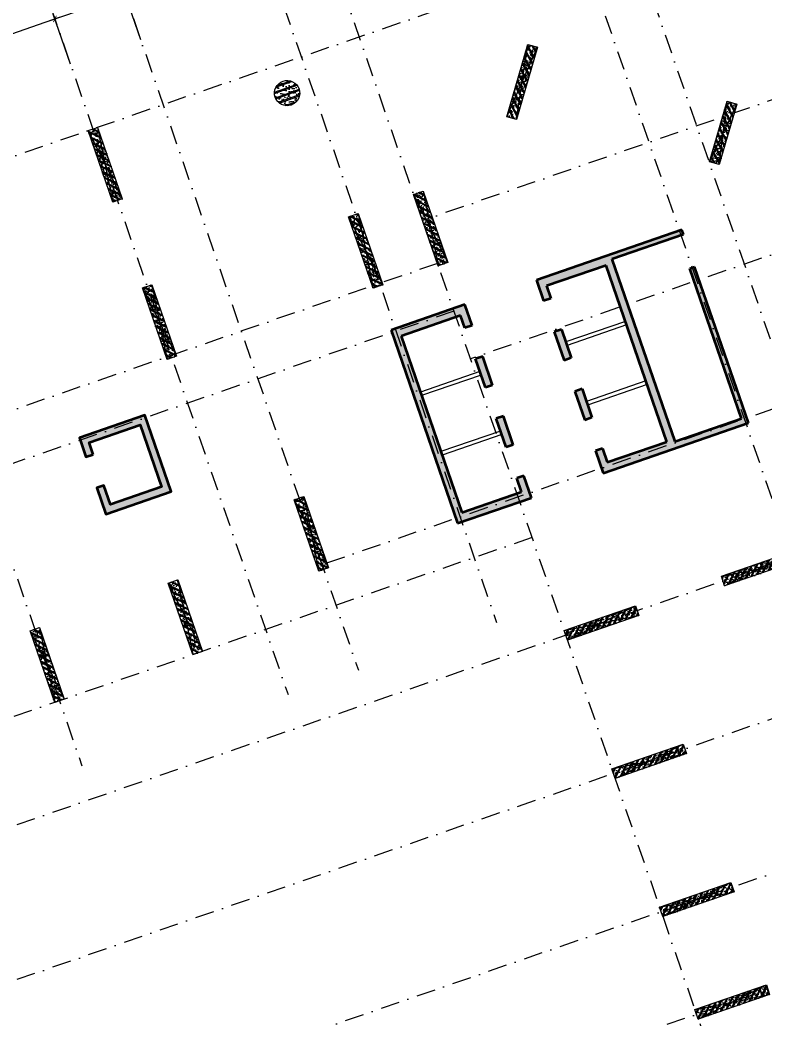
# Model space of a CAD drawing. Header units: millimetres. Extents: x -185400 to 12385, y -14070 to 168686.
# Drawn here: x -83691 to -54142, y 15707 to 55363 of the extents above; entities that cross this region are included whole.
import ezdxf

# ---------------------------------------------------------------- set-up
doc = ezdxf.new("R2010")
doc.units = ezdxf.units.MM
doc.header["$LTSCALE"] = 300
doc.header["$MEASUREMENT"] = 0
doc.linetypes.add('DASHDOT', pattern=[1, 0.5, -0.25, 0, -0.25])
doc.linetypes.add('HIDDEN', pattern=[0.375, 0.25, -0.125])
for name, color, linetype in [('$AUDIT-BAD-LAYER', 7, 'Continuous'), ('KT-Hatch', 251, 'Continuous'), ('KT-Kich thuoc', 9, 'Continuous'), ('KT-Luoi truc South Tower', 8, 'DASHDOT'), ('KT-Thay', 7, 'Continuous'), ('ST_MBDV Cot vach 220805$0$AUDIT_I_220805193045-5', 6, 'Continuous'), ('ST_MBDV Cot vach 220805$0$AUDIT_I_220805193045-6', 250, 'Continuous')]:
    doc.layers.add(name, color=color, linetype=linetype)
doc.layers.add('KT-Chi gioi XD', color=7, linetype='HIDDEN', true_color=0x0066cc)
doc.layers.add('ST_MBDV Cot vach 220805$0$KT-Net cot vach', color=6, linetype='Continuous', lineweight=50)
doc.styles.add('Arial Narrow', font='ARIALN.TTF')
doc.dimstyles.new('ccu12-200', dxfattribs={"dimscale": 200, "dimtxt": 2.5, "dimasz": 1, "dimexe": 1, "dimexo": 2, "dimgap": 1, "dimtad": 1, "dimdec": 0, "dimdsep": 46, "dimtxsty": 'Arial Narrow', "dimblk": 'ARCHTICK', "dimcen": -1, "dimdle": 1, "dimclrd": 256, "dimclre": 256, "dimclrt": 3, "dimadec": 0, "dimazin": 2, "dimtfac": 0.1, "dimtdec": 0, "dimtmove": 0, "dimatfit": 1, "dimldrblk": 'ARCHTICK', "dimfxl": 1, "dimtvp": 0.833333, "dimtolj": 1, "dimtzin": 12, "dimarcsym": 0})
pattern_1 = [(50, (-550, 3050), (286.904, -25.101), [30, -330]), (355, (-550, 3050), (-55.5, 300.877), [24, -264]), (100.451, (-526.1, 3047.9), (231.404, 275.776), [25.496, -280.457]), (46.184, (-550, 3130), (426.896, -66.208), [45, -495]), (96.636, (-514.43, 3124.5), (373.865, 389.647), [38.244, -420.685]), (351.184, (-550, 3130), (373.865, 389.65), [36, -396]), (21, (-510, 3110), (238.763, -161.048), [30, -330]), (326, (-510, 3110), (97.326, 290.06), [24, -264]), (71.451, (-490.1, 3096.58), (336.09, 129.012), [25.496, -280.457]), (37.5, (-550, 3050), (4.864, 133.1575), [0, -260.8, 0, -268, 0, -265]), (7.5, (-550, 3050), (105.228, 157.7647), [0, -152.8, 0, -254.8, 0, -101]), (327.5, (-639.2, 3050), (213.529, -9.022), [0, -100, 0, -312, 0, -414]), (317.5, (-679.2, 3050), (233.274, 40.042), [0, -130, 0, -207.2, 0, -294]), (45, (-550, 3050), (-120.208, 120.208), []), (45, (-550, 3099), (-120.208, 120.208), [])]

# ---------------------------------------------------------------- blocks, each defined once
blk = doc.blocks.new('_ARCHTICK')
at = {"color": 0, "linetype": 'ByBlock', "const_width": 0.15}
blk.add_lwpolyline([(-0.5, -0.5), (0.5, 0.5)], dxfattribs=at)
blk = doc.blocks.new('*D68')
at = {"layer": 'Defpoints', "color": 0, "transparency": 16777216}
for p in [(-82308, 55404), (-81561, 53238), (-89737, 50415)]:
    blk.add_point(p, dxfattribs=at)
at = {"layer": 'KT-Kich thuoc', "lineweight": -2, "transparency": 16777216}
for p, q in [((-81691, 53616), (-82374, 55593)), ((-90674, 52516), (-82119, 55469)), ((-89868, 50794), (-90550, 52770))]:
    blk.add_line(p, q, dxfattribs=at)
at = {"layer": 'KT-Kich thuoc', "lineweight": -2, "transparency": 16777216, "xscale": 200, "yscale": 200, "zscale": 200}
for p, rotation in [((-82308, 55404), 19.04713796496646), ((-90485, 52581), 199.0471379649665)]:
    blk.add_blockref('_ARCHTICK', p, dxfattribs=dict(at, rotation=rotation))
at = {"layer": 'KT-Kich thuoc', "color": 3, "transparency": 16777216, "insert": (-86545, 54423), "char_height": 500, "attachment_point": 5, "rotation": 19.0471, "style": 'Arial Narrow'}
blk.add_mtext('\\A1;8650', dxfattribs=at)
blk = doc.blocks.new('*D69')
at = {"layer": 'Defpoints', "color": 0, "transparency": 16777216}
for p in [(-79520, 56366), (-78772, 54201), (-81561, 53238)]:
    blk.add_point(p, dxfattribs=at)
at = {"layer": 'KT-Kich thuoc', "lineweight": -2, "transparency": 16777216}
for p, q in [((-82497, 55338), (-79331, 56432)), ((-78903, 54579), (-79585, 56556)), ((-81691, 53616), (-82374, 55593))]:
    blk.add_line(p, q, dxfattribs=at)
at = {"layer": 'KT-Kich thuoc', "lineweight": -2, "transparency": 16777216, "xscale": 200, "yscale": 200, "zscale": 200}
for p, rotation in [((-79520, 56366), 19.04713796496646), ((-82308, 55404), 199.0471379649665)]:
    blk.add_blockref('_ARCHTICK', p, dxfattribs=dict(at, rotation=rotation))
at = {"layer": 'KT-Kich thuoc', "color": 3, "transparency": 16777216, "insert": (-81063, 56315), "char_height": 500, "attachment_point": 5, "rotation": 19.0471, "style": 'Arial Narrow'}
blk.add_mtext('\\A1;2950', dxfattribs=at)
blk = doc.blocks.new('*D70')
at = {"layer": 'Defpoints', "color": 0, "transparency": 16777216}
for p in [(-74037, 58259), (-73290, 56094), (-78772, 54201)]:
    blk.add_point(p, dxfattribs=at)
at = {"layer": 'KT-Kich thuoc', "lineweight": -2, "transparency": 16777216}
for p, q in [((-79709, 56301), (-73848, 58325)), ((-73420, 56472), (-74103, 58448)), ((-78903, 54579), (-79585, 56556))]:
    blk.add_line(p, q, dxfattribs=at)
at = {"layer": 'KT-Kich thuoc', "lineweight": -2, "transparency": 16777216, "xscale": 200, "yscale": 200, "zscale": 200}
for p, rotation in [((-74037, 58259), 19.04713796496646), ((-79520, 56366), 199.0471379649665)]:
    blk.add_blockref('_ARCHTICK', p, dxfattribs=dict(at, rotation=rotation))
at = {"layer": 'KT-Kich thuoc', "color": 3, "transparency": 16777216, "insert": (-76927, 57743), "char_height": 500, "attachment_point": 5, "rotation": 19.0471, "style": 'Arial Narrow'}
blk.add_mtext('\\A1;5800', dxfattribs=at)
blk = doc.blocks.new('*U94')
h = blk.add_hatch()
h.set_pattern_fill('VATLIEU04', color=250, scale=40, style=0, pattern_type=2)
h.set_pattern_definition(pattern_1)
h.paths.add_polyline_path([(-475, -475), (-75, -475), (-75, 2525), (-475, 2525)])
at = {"color": 6, "ltscale": 0.25}
blk.add_lwpolyline([(-475, -475), (-75, -475), (-75, 2525), (-475, 2525)], close=True, dxfattribs=at)
at = {"layer": 'Defpoints', "linetype": 'ByBlock', "ltscale": 30}
for p, q in [((-75, -475), (-475, 2525)), ((-475, -475), (-75, 2525))]:
    blk.add_line(p, q, dxfattribs=at)
blk = doc.blocks.new('*U98')
h = blk.add_hatch()
h.set_pattern_fill('VATLIEU04', color=250, scale=40, style=0, pattern_type=2)
h.set_pattern_definition([(50, (-550, 2550), (286.904, -25.1), [30, -330]), (355, (-550, 2550), (-55.5, 300.877), [24, -264]), (100.451, (-526.1, 2547.9), (231.404, 275.776), [25.496, -280.457]), (46.184, (-550, 2630), (426.896, -66.208), [45, -495]), (96.636, (-514.43, 2624.5), (373.865, 389.647), [38.244, -420.685]), (351.184, (-550, 2630), (373.865, 389.65), [36, -396]), (21, (-510, 2610), (238.763, -161.048), [30, -330]), (326, (-510, 2610), (97.326, 290.06), [24, -264]), (71.451, (-490.1, 2596.58), (336.09, 129.012), [25.496, -280.457]), (37.5, (-550, 2550), (4.864, 133.1575), [0, -260.8, 0, -268, 0, -265]), (7.5, (-550, 2550), (105.228, 157.765), [0, -152.8, 0, -254.8, 0, -101]), (327.5, (-639.2, 2550), (213.529, -9.022), [0, -100, 0, -312, 0, -414]), (317.5, (-679.2, 2550), (233.274, 40.042), [0, -130, 0, -207.2, 0, -294]), (45, (-550, 2550), (-120.208, 120.208), []), (45, (-550, 2599), (-120.208, 120.208), [])])
h.paths.add_polyline_path([(-475, -475), (-75, -475), (-75, 2025), (-475, 2025)])
at = {"color": 6, "ltscale": 0.25}
blk.add_lwpolyline([(-475, -475), (-75, -475), (-75, 2025), (-475, 2025)], close=True, dxfattribs=at)
at = {"layer": 'Defpoints', "linetype": 'ByBlock', "ltscale": 30}
for p, q in [((-75, -475), (-475, 2025)), ((-475, -475), (-75, 2025))]:
    blk.add_line(p, q, dxfattribs=at)
blk = doc.blocks.new('*U90')
h = blk.add_hatch()
h.set_pattern_fill('VATLIEU04', color=250, scale=40, style=0, pattern_type=2)
h.set_pattern_definition(pattern_1)
h.paths.add_polyline_path([(-475, -475), (-75, -475), (-75, 2525), (-475, 2525)])
at = {"color": 6, "ltscale": 0.25}
blk.add_lwpolyline([(-475, -475), (-75, -475), (-75, 2525), (-475, 2525)], close=True, dxfattribs=at)
at = {"layer": 'Defpoints', "linetype": 'ByBlock', "ltscale": 30}
for p, q in [((-75, -475), (-475, 2525)), ((-475, -475), (-75, 2525))]:
    blk.add_line(p, q, dxfattribs=at)
blk = doc.blocks.new('*U96')
h = blk.add_hatch()
h.set_pattern_fill('VATLIEU04', color=250, scale=40, style=0, pattern_type=2)
h.set_pattern_definition([(50, (-550, 3038.88), (286.904, -25.101), [30, -330]), (355, (-550, 3038.88), (-55.5, 300.877), [24, -264]), (100.451, (-526.1, 3036.8), (231.404, 275.776), [25.496, -280.457]), (46.184, (-550, 3118.88), (426.896, -66.208), [45, -495]), (96.636, (-514.43, 3113.36), (373.865, 389.647), [38.244, -420.685]), (351.184, (-550, 3118.9), (373.865, 389.65), [36, -396]), (21, (-510, 3098.88), (238.763, -161.048), [30, -330]), (326, (-510, 3098.88), (97.326, 290.06), [24, -264]), (71.451, (-490.1, 3085.46), (336.09, 129.012), [25.496, -280.457]), (37.5, (-550, 3038.88), (4.864, 133.1575), [0, -260.8, 0, -268, 0, -265]), (7.5, (-550, 3038.88), (105.228, 157.7647), [0, -152.8, 0, -254.8, 0, -101]), (327.5, (-639.2, 3038.88), (213.529, -9.022), [0, -100, 0, -312, 0, -414]), (317.5, (-679.2, 3038.88), (233.274, 40.042), [0, -130, 0, -207.2, 0, -294]), (45, (-550, 3038.88), (-120.208, 120.208), []), (45, (-550, 3087.88), (-120.208, 120.208), [])])
h.paths.add_polyline_path([(-475, -475), (-75, -475), (-75, 2514), (-475, 2514)])
at = {"color": 6, "ltscale": 0.25}
blk.add_lwpolyline([(-475, -475), (-75, -475), (-75, 2514), (-475, 2514)], close=True, dxfattribs=at)
at = {"layer": 'Defpoints', "linetype": 'ByBlock', "ltscale": 30}
for p, q in [((-75, -475), (-475, 2514)), ((-475, -475), (-75, 2514))]:
    blk.add_line(p, q, dxfattribs=at)
blk = doc.blocks.new('Asix South Tower')
at = {"layer": 'KT-Luoi truc South Tower', "ltscale": 5}
for p, q in [((-61527.4, 64693.7), (-45306.5, 17710.6)), ((-63417.9, 64041.1), (-47197, 17057.9)), ((-45928.1, 63080), (-113358.3, 39799.9)), ((-72397.8, 60940.8), (-54303.1, 8530.3)), ((-74690, 60149.4), (-64788, 31468.5)), ((-80172.4, 58256.6), (-70270.4, 29575.7)), ((-82960.9, 57293.9), (-73058.9, 28613)), ((-43415.2, 55801.6), (-67725.7, 47408.4)), ((-91137.3, 54471), (-81235.3, 25790.1)), ((-41522.4, 50319.2), (-65827.2, 41928)), ((-67132.6, 45709), (-110541.5, 30722.1)), ((-39629.6, 44836.7), (-71714.8, 33759.3)), ((-66479.9, 43818.5), (-109888.9, 28831.6)), ((-37736.8, 39354.3), (-105450.5, 15976.2)), ((-63379.6, 34838.6), (-106788.6, 19851.7)), ((-37735.1, 33218.9), (-103274.2, 10591.7)), ((-47391.3, 23749.2), (-101381.4, 5109.2)), ((-45988, 19684.6), (-99978.1, 1044.6))]:
    blk.add_line(p, q, dxfattribs=at)
at = {"layer": 'KT-Kich thuoc'}
for base, p1, p2, picture, middle in [((-74037.4, 58259.3), (-78772.3, 54201), (-73289.8, 56093.8), '*D70', (-76927.2, 57743.2)), ((-79519.9, 56366.5), (-81560.8, 53238.3), (-78772.3, 54201), '*D69', (-81062.7, 56315.5)), ((-82308.4, 55403.7), (-89737.2, 50415.4), (-81560.8, 53238.3), '*D68', (-86545.2, 54422.6))]:
    dim = blk.add_linear_dim(base=base, p1=p1, p2=p2, angle=19.04714, dimstyle='ccu12-200', dxfattribs=at)
    dim.commit()
    dim.dimension.update_dxf_attribs({"geometry": picture, "text_midpoint": middle})

msp = doc.modelspace()

# ---------------------------------------------------------------- hatches: boundary and pattern name
at = {"layer": '$AUDIT-BAD-LAYER'}
h = msp.add_hatch(dxfattribs=at)
h.set_pattern_fill('ACET-2D-ANSI31', color=256)
h.set_pattern_definition([(45, (5.27543, -15.29099), (-0.08838834765, 0.08838834765), [])])
h.paths.add_polyline_path([(-152992, 35260.2), (-153807.4, 37623.5), (-155981.6, 36873.4), (-155166.3, 34510.1)], flags=0)
h.paths.add_polyline_path([(-153334.7, 37786.6), (-152519.4, 35423.3), (-150345.1, 36173.4), (-151160.5, 38536.7)], flags=16)
h.paths.add_polyline_path([(-81572.3, -12446.3), (-81581.4, -13864.1), (-80353.8, -13872.1), (-80344.7, -12454.2)])
edge = h.paths.add_edge_path()
edge.add_arc((-79262.8, -13170.1), 900, 0, 360)
h.paths.add_polyline_path([(-174845.3, 38775), (-174414.4, 37424.2), (-173542.7, 37702.3), (-173973.6, 39053.1)], flags=16)
edge = h.paths.add_edge_path(flags=16)
edge.add_arc((-172872, 38660.4), 900, 0, 360)
h.paths.add_polyline_path([(-110555.5, 20932.7), (-110092.7, 19592.4), (-109451.7, 19813.7), (-109914.4, 21154)])
edge = h.paths.add_edge_path()
edge.add_arc((-108915.8, 20748.7), 900, 0, 360)
h.paths.add_polyline_path([(-112698.4, 26328.8), (-112235.7, 24988.5), (-111427.9, 25267.4), (-111890.6, 26607.6)])
edge = h.paths.add_edge_path()
edge.add_arc((-110808.6, 26231.2), 900, 0, 360)
h.paths.add_polyline_path([(-138364.3, 646.7), (-137901.6, -693.6), (-137277.2, -478), (-137739.9, 862.3)])
edge = h.paths.add_edge_path()
edge.add_arc((-136749.6, 454.2), 900, 0, 360)
h.paths.add_polyline_path([(-143828.3, 15581.2), (-143365.6, 14240.9), (-142557.8, 14519.8), (-143020.5, 15860.1)], flags=16)
edge = h.paths.add_edge_path(flags=16)
edge.add_arc((-141938.5, 15483.7), 900, 0, 360)
h.paths.add_polyline_path([(-154331.1, 43985.8), (-153900.1, 42635), (-153193.7, 42860.4), (-153624.6, 44211.2)])
edge = h.paths.add_edge_path()
edge.add_arc((-152605.7, 43792.1), 900, 0, 360)
h.paths.add_polyline_path([(-157119.6, 43023.1), (-156688.6, 41672.3), (-155982.2, 41897.6), (-156413.1, 43248.5)])
edge = h.paths.add_edge_path()
edge.add_arc((-155394.1, 42829.4), 900, 0, 360)
h.paths.add_polyline_path([(-176260.9, 36414.6), (-175830, 35063.8), (-175123.5, 35289.1), (-175554.5, 36640)], flags=16)
edge = h.paths.add_edge_path(flags=16)
edge.add_arc((-174535.5, 36220.9), 900, 0, 360)
h.paths.add_polyline_path([(-148943.9, 45845.7), (-148513, 44494.9), (-147806.5, 44720.3), (-148237.5, 46071.1)])
edge = h.paths.add_edge_path()
edge.add_arc((-147218.5, 45652), 900, 0, 360)
h.paths.add_polyline_path([(-182878.4, 34129.9), (-182447.4, 32779.1), (-181741, 33004.5), (-182171.9, 34355.3)])
edge = h.paths.add_edge_path(flags=16)
edge.add_arc((-181153, 33936.2), 900, 0, 360)
h.paths.add_polyline_path([(-181416.8, 15649.5), (-180954.1, 14309.2), (-180038.6, 14625.3), (-180501.3, 15965.6)])
edge = h.paths.add_edge_path(flags=16)
edge.add_arc((-179365.4, 15607.7), 900, 0, 360)
h.paths.add_polyline_path([(-178647.3, 7922.9), (-178196.4, 6578.6), (-177335.4, 6867.3), (-177786.3, 8211.6)])
edge = h.paths.add_edge_path(flags=16)
edge.add_arc((-176682.2, 7834.1), 900, 0, 360)
h.paths.add_polyline_path([(-182226.9, 19020.1), (-181776.1, 17675.8), (-181056.4, 17917.1), (-181507.2, 19261.4)])
edge = h.paths.add_edge_path()
edge.add_arc((-180473.8, 18860.2), 900, 0, 360)
h.paths.add_polyline_path([(-165296, 40200.2), (-164865, 38849.4), (-164158.6, 39074.7), (-164589.5, 40425.6)], flags=16)
edge = h.paths.add_edge_path(flags=16)
edge.add_arc((-163570.6, 40006.5), 900, 0, 360)
h.paths.add_polyline_path([(-170778.5, 38307.4), (-170347.5, 36956.6), (-169641, 37181.9), (-170072, 38532.8)], flags=16)
edge = h.paths.add_edge_path(flags=16)
edge.add_arc((-169053, 38113.7), 900, 0, 360)
h.paths.add_polyline_path([(-185399.7, 27816.4), (-184948.8, 26472), (-184091.5, 26759.6), (-184542.3, 28103.9)])
edge = h.paths.add_edge_path()
edge.add_arc((-183440.1, 27725.8), 900, 0, 360)
h.paths.add_polyline_path([(-141685.3, 10185.2), (-141222.6, 8844.9), (-140581.6, 9066.2), (-141044.3, 10406.5)], flags=16)
edge = h.paths.add_edge_path(flags=16)
edge.add_arc((-140045.7, 10001.2), 900, 0, 360)
h.paths.add_polyline_path([(-139927.9, 4655.9), (-139465.2, 3315.7), (-138733.9, 3568.1), (-139196.6, 4908.4)])
edge = h.paths.add_edge_path()
edge.add_arc((-138152.8, 4518.8), 900, 0, 360)
h.paths.add_polyline_path([(-114826.3, 31730.1), (-114363.5, 30389.8), (-113399, 30722.8), (-113861.8, 32063.1)])
edge = h.paths.add_edge_path()
edge.add_arc((-112701.4, 31713.6), 900, 0, 360)
h.paths.add_polyline_path([(-116237.5, 37378.8), (-115774.8, 36038.5), (-115131.3, 36260.6), (-115594.1, 37600.9)], flags=16)
edge = h.paths.add_edge_path()
edge.add_arc((-114594.2, 37196.1), 900, 0, 360)
h.paths.add_polyline_path([(-118194.1, 42839.2), (-117731.4, 41498.9), (-117045.4, 41735.8), (-117508.1, 43076)], flags=17)
edge = h.paths.add_edge_path(flags=17)
edge.add_arc((-116487, 42678.6), 900, 0, 360)
h.paths.add_polyline_path([(-71490.6, -5057.2), (-71500.2, -6547.6), (-70504.9, -6554), (-70495.3, -5063.6)])
edge = h.paths.add_edge_path()
edge.add_arc((-69505.5, -5791.1), 900, 0, 360)
h.paths.add_polyline_path([(-71072.3, 2928.2), (-71081.4, 1510.3), (-70307, 1505.3), (-70297.8, 2923.2)])
edge = h.paths.add_edge_path()
edge.add_arc((-69442.5, 2208.7), 900, 0, 360)
h.paths.add_polyline_path([(-71255.6, 4929.4), (-71264.7, 3511.5), (-70360.5, 3505.7), (-70351.3, 4923.6)])
edge = h.paths.add_edge_path()
edge.add_arc((-69431.1, 4208.7), 900, 0, 360)
h.paths.add_polyline_path([(-71439.7, 14459), (-71448.9, 13041.1), (-70387.4, 13034.3), (-70378.3, 14452.1)])
edge = h.paths.add_edge_path()
edge.add_arc((-69379.5, 13736.7), 900, 0, 360)
h.paths.add_polyline_path([(-85732.4, -12422.6), (-85741.5, -13840.5), (-84513.9, -13848.4), (-84504.7, -12430.6)])
edge = h.paths.add_edge_path()
edge.add_arc((-83422.9, -13146.5), 900, 0, 360)
h.paths.add_polyline_path([(-91805.1, -12362.6), (-91814.3, -13780.5), (-90586.7, -13788.4), (-90577.5, -12370.5)])
edge = h.paths.add_edge_path()
edge.add_arc((-89495.7, -13086.5), 900, 0, 360)
h.paths.add_polyline_path([(-100505, -12306.5), (-100514.1, -13724.3), (-99286.5, -13732.3), (-99277.4, -12314.4)])
edge = h.paths.add_edge_path()
edge.add_arc((-98195.5, -13030.3), 900, 0, 360)
h.paths.add_polyline_path([(-109204.8, -12250.3), (-109213.9, -13668.2), (-107986.3, -13676.1), (-107977.2, -12258.2)])
edge = h.paths.add_edge_path()
edge.add_arc((-106895.3, -12974.2), 900, 0, 360)
h.paths.add_polyline_path([(-114985, -12212.8), (-114994.1, -13630.7), (-113766.5, -13638.7), (-113757.4, -12220.8)])
edge = h.paths.add_edge_path()
edge.add_arc((-112675.5, -12936.7), 900, 0, 360)
h.paths.add_polyline_path([(-128242, 51140.4), (-127810.3, 49789.8), (-126640.9, 50163.6), (-127072.6, 51514.2)])
edge = h.paths.add_edge_path()
edge.add_arc((-125821.9, 51169.6), 900, 0, 360)
h.paths.add_polyline_path([(-134132.3, 49194.7), (-133700.6, 47844.1), (-132531.2, 48217.9), (-132962.9, 49568.5)])
edge = h.paths.add_edge_path()
edge.add_arc((-131712.2, 49223.9), 900, 0, 360)
h.paths.add_polyline_path([(-136999.9, 48099), (-136568.3, 46748.4), (-135861.9, 46974.1), (-136293.6, 48324.7)])
edge = h.paths.add_edge_path()
edge.add_arc((-135274.4, 47906.2), 900, 0, 360)
h.paths.add_polyline_path([(-145979.8, 44998.7), (-145548.1, 43648.1), (-144841.8, 43873.8), (-145273.5, 45224.4)])
edge = h.paths.add_edge_path()
edge.add_arc((-144254.3, 44805.9), 900, 0, 360)
h.paths.add_polyline_path([(-120784.9, -12179.9), (-120794, -13597.8), (-119566.4, -13605.7), (-119557.3, -12187.9)])
edge = h.paths.add_edge_path()
edge.add_arc((-118475.4, -12903.8), 900, 0, 360)
h.paths.add_polyline_path([(-82516, -9113.7), (-82522.4, -10238.7), (-80147.4, -10252.2), (-80141, -9127.2)])
edge = h.paths.add_edge_path()
edge.add_line((-79107.3, 16601.5), (-79270.9, -12221.9))
edge = h.paths.add_edge_path()
edge.add_line((-83257.3, 16625), (-83420.8, -12198.4))
edge = h.paths.add_edge_path(flags=16)
edge.add_line((-172578.3, 37809.7), (-172195.6, 36701.1))
edge = h.paths.add_edge_path(flags=16)
edge.add_line((-172865.5, 35826.8), (-172195.6, 36701.1))
edge = h.paths.add_edge_path()
edge.add_line((-172865.5, 35826.8), (-163741.6, 9399.5))
h.paths.add_polyline_path([(-154920.9, 41367.3), (-154554.9, 40303.4), (-151701.2, 41285), (-152067.1, 42348.8)])
edge = h.paths.add_edge_path()
edge.add_line((-155100.4, 41978.7), (-145976.5, 15551.4))
h.paths.add_polyline_path([(-110919.3, 24721.3), (-111982.7, 24354.2), (-110997.8, 21501.6), (-109934.4, 21868.7)])
h.paths.add_polyline_path([(-112812.1, 30203.8), (-113875.5, 29836.7), (-112890.6, 26984), (-111827.2, 27351.2)])
edge = h.paths.add_edge_path()
edge.add_line((-143350.2, 33404.1), (-117337.7, 42384.8))
edge = h.paths.add_edge_path()
edge.add_line((-146829.5, 44834.2), (-137705.5, 18406.9))
edge = h.paths.add_edge_path()
edge.add_line((-180858.5, 33085.7), (-171734.5, 6658.5))
edge = h.paths.add_edge_path()
edge.add_line((-174241.8, 35370.2), (-165117.8, 8942.9))
h.paths.add_polyline_path([(-134407.7, 5133.6), (-135471.1, 4766.4), (-134486.3, 1913.8), (-133422.9, 2280.9)], flags=16)
h.paths.add_polyline_path([(-137948.6, 15389.5), (-139012, 15022.4), (-138027.1, 12169.8), (-136963.7, 12536.9)], flags=16)
edge = h.paths.add_edge_path()
edge.add_line((-135898.8, 747.9), (-118363.6, 6801.9))
edge = h.paths.add_edge_path()
edge.add_line((-137302.1, 4812.5), (-118337.7, 11359.9))
edge = h.paths.add_edge_path()
edge.add_line((-139194.9, 10294.9), (-109916.6, 20403.2))
edge = h.paths.add_edge_path()
edge.add_line((-141457.4, 27921.6), (-115444.9, 36902.4))
edge = h.paths.add_edge_path()
edge.add_line((-141087.7, 15777.4), (-111809.4, 25885.7))
edge = h.paths.add_edge_path()
edge.add_line((-139564.6, 22439.2), (-113552.1, 31419.9))
edge = h.paths.add_edge_path()
edge.add_line((-122287, 4508.7), (-70348.3, 4213.9))
edge = h.paths.add_edge_path()
edge.add_line((-122298.3, 2508.7), (-70359.6, 2213.9))
edge = h.paths.add_edge_path()
edge.add_line((-182680.4, 27979.6), (-143165.1, 41612.5))
edge = h.paths.add_edge_path()
edge.add_line((-179582.1, 18999), (-140066.8, 32631.9))
edge = h.paths.add_edge_path()
edge.add_line((-178929.8, 17108.4), (-139414.5, 30741.3))
edge = h.paths.add_edge_path()
edge.add_line((-168759.3, 37263), (-159635.3, 10835.7))
edge = h.paths.add_edge_path()
edge.add_line((-163276.9, 39155.8), (-154152.9, 12728.5))
edge = h.paths.add_edge_path()
edge.add_line((-152311.9, 42941.4), (-143188, 16514.1))
edge = h.paths.add_edge_path()
edge.add_line((-143960.6, 43955.2), (-135413.3, 19198.3))
edge = h.paths.add_edge_path()
edge.add_line((-146252.8, 43163.8), (-137705.5, 18406.9))
edge = h.paths.add_edge_path()
edge.add_line((-132894.4, 47141), (-118224.1, 4649))
edge = h.paths.add_edge_path()
edge.add_line((-89307.2, 16659.4), (-89470.7, -12164.1))
edge = h.paths.add_edge_path()
edge.add_line((-98007, 16708.8), (-98170.6, -12114.7))
edge = h.paths.add_edge_path()
edge.add_line((-106706.9, 16758.1), (-106870.5, -12065.3))
edge = h.paths.add_edge_path()
edge.add_line((-112506.8, 16791.1), (-112670.4, -12032.4))
h.paths.add_polyline_path([(-72362, 7730.7), (-71237, 7724.3), (-71222.9, 10213.6), (-72347.9, 10219.9)])
h.paths.add_polyline_path([(-72394.6, 1980.8), (-71269.6, 1974.4), (-71255.5, 4463.7), (-72380.5, 4470)])
h.paths.add_polyline_path([(-72423, -3019.1), (-71298, -3025.5), (-71283.9, -536.3), (-72408.9, -529.9)])
edge = h.paths.add_edge_path()
edge.add_line((-122233.1, 14008.5), (-70294.4, 13713.7))
h.paths.add_polyline_path([(-103764.1, -8978.2), (-103771.4, -10103.1), (-101282.1, -10119.2), (-101274.9, -8994.2)])
h.paths.add_polyline_path([(-87673.9, -9079.7), (-87681.6, -10204.6), (-85192.4, -10221.5), (-85184.7, -9096.6)])
h.paths.add_polyline_path([(-95064.3, -9034.3), (-95071.6, -10159.3), (-92582.3, -10175.3), (-92575.1, -9050.4)])
h.paths.add_polyline_path([(-178518.3, 33215.8), (-178151.1, 32152.4), (-175798.1, 32964.8), (-176165.3, 34028.2)], flags=16)
h.paths.add_polyline_path([(-172468.7, 35304.5), (-172101.5, 34241), (-169748.5, 35053.4), (-170115.7, 36116.8)], flags=16)
h.paths.add_polyline_path([(-166986.2, 37197.3), (-166619.1, 36133.9), (-164266.1, 36946.2), (-164633.2, 38009.6)], flags=16)
h.paths.add_polyline_path([(-160162.6, 39557.3), (-159794.1, 38494.4), (-157442.1, 39309.8), (-157810.6, 40372.8)], flags=16)
h.paths.add_polyline_path([(-111282, -8938.9), (-111286.9, -10063.9), (-108269.1, -10077), (-108264.2, -8952)])
edge = h.paths.add_edge_path()
edge.add_line((-118306.7, 16824), (-118470.3, -11999.5))
h.paths.add_polyline_path([(-117074.4, -8895.2), (-117084, -10020.1), (-114066.3, -10045.9), (-114056.7, -8921)])
h.paths.add_polyline_path([(-178268.2, 19991.1), (-179331.6, 19623.9), (-178346.7, 16771.3), (-177283.3, 17138.4)], flags=16)
h.paths.add_polyline_path([(-146354.7, 42550.7), (-145987.5, 41487.3), (-143134.9, 42472.1), (-143502, 43535.5)], flags=16)
h.paths.add_polyline_path([(-150788.7, 42789.4), (-150421.5, 41726), (-147568.9, 42710.9), (-147936, 43774.3)])
h.paths.add_polyline_path([(-176391.7, 14555.9), (-177455.1, 14188.7), (-176470.2, 11336.1), (-175406.8, 11703.3)], flags=16)
h.paths.add_polyline_path([(-180144.7, 25426.3), (-181208.1, 25059.1), (-180223.2, 22206.5), (-179159.8, 22573.6)])
edge = h.paths.add_edge_path(flags=16)
edge.add_line((-179206.5, 16493.6), (-178902.7, 17117.7))
edge = h.paths.add_edge_path()
edge.add_line((-175831.5, 8127.8), (-136316.2, 21760.7))
h.paths.add_polyline_path([(-116597, 41168.9), (-117660.4, 40801.8), (-116675.6, 37949.2), (-115612.1, 38316.3)], flags=17)
h.paths.add_polyline_path([(-114704.9, 35686.3), (-115768.3, 35319.1), (-114783.4, 32466.5), (-113720, 32833.6)], flags=17)
h.paths.add_polyline_path([(-136055.8, 9907.1), (-137119.2, 9539.9), (-136134.3, 6687.3), (-135070.9, 7054.4)], flags=16)
h.paths.add_polyline_path([(-130557.2, 48004.7), (-130190.1, 46941.3), (-127337.4, 47926.2), (-127704.6, 48989.6)])
h.paths.add_polyline_path([(-135283.5, 46373), (-134916.3, 45309.6), (-132063.7, 46294.4), (-132430.8, 47357.9)])
h.paths.add_polyline_path([(-140718.6, 44496.5), (-140351.5, 43433.1), (-137498.9, 44418), (-137866, 45481.4)])
edge = h.paths.add_edge_path()
edge.add_line((-132894.4, 47141), (-132237.9, 48489.7))
edge = h.paths.add_edge_path()
edge.add_line((-134980.7, 47055.5), (-120114.6, 3996.3))
edge = h.paths.add_edge_path()
edge.add_line((-125528.2, 50318.9), (-113710.1, 16088.3))
edge = h.paths.add_edge_path()
edge.add_line((-122343.7, -5491.2), (-70405, -5786))
h.paths.add_polyline_path([(-156363.1, 37059.2), (-155352, 34128.7), (-149963.7, 35987.6), (-150974.7, 38918.1)], flags=16)
at = {"layer": 'KT-Hatch'}
h = msp.add_hatch(dxfattribs=at)
h.set_pattern_fill('BTCT', color=256, scale=40)
h.set_pattern_definition([(50, (0, 0), (286.9041, -25.10085), [30, -330]), (355, (0, 0), (-55.5005, 300.8769), [24, -264]), (100.4514, (23.9, -2.1), (231.40375, 275.7758), [25.4961, -280.4568]), (46.1842, (0, 80), (426.8964, -66.2076), [45, -495]), (96.6356, (35.57, 74.5), (373.865, 389.6471), [38.2441, -420.6852]), (351.1842, (0, 80), (373.8648, 389.6474), [36, -396]), (21, (40, 60), (238.7628, -161.04756), [30, -330]), (326, (40, 60), (97.3261, 290.06), [24, -264]), (71.4514, (59.9, 46.58), (336.08905, 129.0122), [25.4961, -280.4568]), (37.5, (0, 0), (4.86394, 133.15754), [0, -260.8, 0, -268, 0, -265]), (7.5, (0, 0), (105.22781, 157.76468), [0, -152.8, 0, -254.8, 0, -101]), (327.5, (-89.2, 0), (213.52897, -9.02195), [0, -100, 0, -312, 0, -414]), (317.5, (-129.2, 0), (233.27447, 40.042), [0, -130, 0, -207.2, 0, -294]), (45, (0, 0), (-106.06602, 106.06602), []), (45, (70.71, 0), (-106.06602, 106.06602), [])])
h.paths.add_polyline_path([(-66045.6, 44074.2), (-68975.9, 43062.5), (-66332.5, 35406), (-63402.2, 36417.7), (-63704.1, 37292), (-63987.7, 37194.1), (-63800, 36650.6), (-66163.2, 35834.7), (-68578.1, 42829.6), (-66215, 43645.5), (-66043.7, 43149.2), (-65760.1, 43247.1)])
h.paths.add_polyline_path([(-60448.1, 45633.6), (-58033.1, 38638.8), (-60396.3, 37822.9), (-60584.8, 38369), (-60868.4, 38271.1), (-60565.6, 37394.2), (-54799.6, 39384.9), (-56937.2, 45576.3), (-57126.2, 45511), (-55070.2, 39555.9), (-57716.9, 38642.2), (-60213.5, 45873.3), (-57377.7, 46852.4), (-57443, 47041.4), (-63209, 45050.7), (-62924.3, 44226.1), (-62640.8, 44324), (-62811.2, 44817.8)])
h.paths.add_polyline_path([(-62108.5, 41863), (-61824.9, 41960.9), (-62216.5, 43095.2), (-62500.1, 42997.3)], flags=17)
h.paths.add_polyline_path([(-61400.6, 40732.1), (-61684.2, 40634.2), (-61292.6, 39499.9), (-61009, 39597.8)], flags=17)
h.paths.add_polyline_path([(-64411.9, 38422.9), (-64128.4, 38520.8), (-64520, 39655.1), (-64803.5, 39557.2)], flags=17)
h.paths.add_polyline_path([(-65335.8, 42018.3), (-65619.4, 41920.4), (-65227.8, 40786.1), (-64944.2, 40884)], flags=17)
at = {"layer": 'ST_MBDV Cot vach 220805$0$AUDIT_I_220805193045-6', "ltscale": 0.5}
h = msp.add_hatch(dxfattribs=at)
h.set_pattern_fill('VATLIEU04', color=256, scale=50, angle=335, pattern_type=2)
h.set_pattern_definition([(25, (72917.44, 13059.54), (311.76915, -180), [37.5, -412.5]), (330, (72917.44, 13059.54), (96.0694, 370.1782), [30, -330]), (75.4514, (72943.4, 13044.54), (407.83865, 190.1779), [31.8701, -350.57106]), (21.1842, (72959.7, 13150.17), (448.6488, -300.5234), [56.25, -618.75]), (71.6356, (72997.1, 13125.13), (629.386, 243.9225), [47.8051, -525.8565]), (326.1842, (72959.7, 13150.17), (629.3859, 243.923), [45, -495]), (356, (72994.45, 13106.38), (185.4137, -308.5802), [37.5, -412.5]), (301, (72994.45, 13106.4), (263.4901, 277.1898), [30, -330]), (46.4514, (73009.9, 13080.67), (448.9038, -31.3908), [31.8701, -350.57106]), (12.5, (72917.44, 13059.54), (75.8538, 148.28266), [0, -326, 0, -335, 0, -331.25]), (342.5, (72917.44, 13059.54), (202.55378, 123.1402), [0, -191, 0, -318.5, 0, -126.25]), (302.5, (72816.38, 13106.66), (237.13767, -123.02238), [0, -125, 0, -390, 0, -517.5]), (292.5, (72771.07, 13127.8), (285.42618, -77.8696), [0, -162.5, 0, -259, 0, -367.5]), (20, (72917.44, 13059.54), (-72.67928, 199.68468), []), (20, (72943.32, 13115.05), (-72.67928, 199.68468), [])])
edge = h.paths.add_edge_path()
edge.add_ellipse((-73096.1, 52464.4), major_axis=(-163.1, 472.6), ratio=0.9999997, start_angle=0, end_angle=360)
at = {"layer": 'ST_MBDV Cot vach 220805$0$KT-Net cot vach'}
h = msp.add_hatch(dxfattribs=at)
h.set_pattern_fill('1BETONG2-BOP', color=250, scale=30, style=0, pattern_type=2)
h.set_pattern_definition([(69.0471, (-89230.58, 31175.53), (209.5408, 52.4275), [22.5, -247.5]), (14.0471, (-89230.58, 31175.53), (-112.989, 199.7187), [18, -198]), (119.4985, (-89213.12, 31179.9), (96.552, 252.1462), [19.122, -210.3426]), (65.2313, (-89250.16, 31232.24), (318.848, 57.55), [33.75, -371.25]), (115.6827, (-89223.6, 31237.04), (169.677, 367.7426), [28.683, -315.514]), (10.2313, (-89250.16, 31232.24), (169.677, 367.743), [27, -297]), (40.0471, (-89216.9, 31227.85), (208.686, -55.7332), [22.5, -247.5]), (245.0471, (-89216.9, 31227.85), (226.3168, -37.8782), [18, -198]), (90.4985, (-89199.52, 31223.2), (206.6893, 173.7226), [19.122, -210.3426]), (86.54714, (-89230.58, 31175.53), (-73.03432, 68.2125), [0, -195.6, 0, -201, 0, -198.75]), (23.5471, (-89230.58, 31175.53), (43.1377, 135.5289), [0, -114.6, 0, -191.1, 0, -75.75]), (346.54714, (-89293.816, 31153.696), (153.58697, 45.86723), [0, -75, 0, -234, 0, -310.5]), (336.5471, (-89322.17, 31143.9), (155.5764, 85.4834), [0, -97.5, 0, -155.4, 0, -220.5]), (334.0471, (-89230.58, 31175.53), (55.798, 114.6422), []), (334.0471, (-89242.57, 31210.27), (55.798, 114.6422), [])])
h.paths.add_polyline_path([(-80790.4, 38137.3), (-80953.6, 38609.9), (-78921.3, 39311.5), (-78072.8, 36853.9), (-80105.1, 36152.2), (-80366.2, 36908.4), (-80649.7, 36810.5), (-80290.8, 35770.7), (-77691.3, 36668.2), (-78735.6, 39693), (-81335.1, 38795.5), (-81074, 38039.3)])

# ---------------------------------------------------------------- linework, layer by layer
at = {"layer": 'KT-Chi gioi XD', "lineweight": 13, "ltscale": 10, "elevation": 0, "flags": 128}
msp.add_lwpolyline([(-29078.1, 143772.1), (-33774.2, 161645), (-36124.3, 162456.9), (-45058.2, 155685.5), (-68562, 137753.5), (-92229.5, 120645.5, 0.684877), (-61797, 6849.6), (-41426.4, 4693.7), (-2997.3, 5908.3), (-146.9, 9554.9)], format="xyb", close=True, dxfattribs=at)
at = {"layer": 'KT-Thay', "extrusion": (-3.35283e-09, 1.99852e-08, 1)}
for p, q in [((-59681.2, 43412.3), (-62044.3, 42596.4)), ((-59632.2, 43270.5), (-61995.4, 42454.6)), ((-65448.1, 41424.1), (-67811.2, 40608.2)), ((-65399.1, 41282.3), (-67762.3, 40466.5)), ((-58865.3, 41049.2), (-61228.4, 40233.3)), ((-58816.4, 40907.4), (-61179.5, 40091.5)), ((-64632.2, 39061), (-66995.3, 38245.1)), ((-64583.3, 38919.2), (-66946.4, 38103.3))]:
    msp.add_line(p, q, dxfattribs=at)
at = {"layer": 'ST_MBDV Cot vach 220805$0$AUDIT_I_220805193045-5', "ltscale": 0.5}
msp.add_ellipse((-73096.1, 52464.4, 0), major_axis=(-163.1, 472.6), ratio=0.9999997, dxfattribs=at)
at = {"layer": 'ST_MBDV Cot vach 220805$0$KT-Net cot vach', "extrusion": (-3.35283e-09, 1.99852e-08, 1)}
for p, q in [((-57443, 47041.4), (-63209, 45050.7)), ((-57377.7, 46852.4), (-60213.5, 45873.3)), ((-57377.7, 46852.4), (-57443, 47041.4)), ((-60448.1, 45633.6), (-62811.2, 44817.8)), ((-58033.1, 38638.8), (-60448.1, 45633.6)), ((-60213.5, 45873.3), (-57716.9, 38642.2)), ((-55070.2, 39555.9), (-57126.2, 45511)), ((-54799.6, 39384.9), (-56937.2, 45576.3)), ((-63209, 45050.7), (-62924.3, 44226.1)), ((-62811.2, 44817.8), (-62640.8, 44324)), ((-66045.6, 44074.2), (-68975.9, 43062.5)), ((-65760.1, 43247.1), (-66045.6, 44074.2)), ((-66215, 43645.5), (-68578.1, 42829.6)), ((-66043.7, 43149.2), (-66215, 43645.5)), ((-68975.9, 43062.5), (-66332.5, 35406)), ((-68578.1, 42829.6), (-66163.2, 35834.7)), ((-62500.1, 42997.3), (-62108.5, 41863)), ((-62216.5, 43095.2), (-61824.9, 41960.9)), ((-65227.8, 40786.1), (-65619.4, 41920.4)), ((-64944.2, 40884), (-65335.8, 42018.3)), ((-61684.2, 40634.2), (-61292.6, 39499.9)), ((-61400.6, 40732.1), (-61009, 39597.8)), ((-64411.9, 38422.9), (-64803.5, 39557.2)), ((-64128.4, 38520.8), (-64520, 39655.1)), ((-60565.6, 37394.2), (-54799.6, 39384.9)), ((-57716.9, 38642.2), (-55070.2, 39555.9)), ((-60396.3, 37822.9), (-58033.1, 38638.8)), ((-60868.4, 38271.1), (-60565.6, 37394.2)), ((-60584.8, 38369), (-60396.3, 37822.9)), ((-63402.2, 36417.7), (-63704.1, 37292)), ((-63800, 36650.6), (-63987.7, 37194.1)), ((-66163.2, 35834.7), (-63800, 36650.6)), ((-66332.5, 35406), (-63402.2, 36417.7))]:
    msp.add_line(p, q, dxfattribs=at)
at = {"layer": 'ST_MBDV Cot vach 220805$0$KT-Net cot vach'}
for p, q in [((-57126.2, 45511), (-56937.2, 45576.3)), ((-62640.8, 44324), (-62924.3, 44226.1)), ((-65760.1, 43247.1), (-66043.7, 43149.2)), ((-62216.5, 43095.2), (-62500.1, 42997.3)), ((-65335.8, 42018.3), (-65619.4, 41920.4)), ((-61824.9, 41960.9), (-62108.5, 41863)), ((-64944.2, 40884), (-65227.8, 40786.1)), ((-61400.6, 40732.1), (-61684.2, 40634.2)), ((-64520, 39655.1), (-64803.5, 39557.2)), ((-61009, 39597.8), (-61292.6, 39499.9)), ((-64128.4, 38520.8), (-64411.9, 38422.9)), ((-60584.8, 38369), (-60868.4, 38271.1)), ((-63704.1, 37292), (-63987.7, 37194.1))]:
    msp.add_line(p, q, dxfattribs=at)
at = {"layer": 'ST_MBDV Cot vach 220805$0$KT-Net cot vach', "elevation": 0}
msp.add_lwpolyline([(-80790.4, 38137.3), (-80953.6, 38609.9), (-78921.3, 39311.5), (-78072.8, 36853.9), (-80105.1, 36152.2), (-80366.2, 36908.4), (-80649.7, 36810.5), (-80290.8, 35770.7), (-77691.3, 36668.2), (-78735.6, 39693), (-81335.1, 38795.5), (-81074, 38039.3)], close=True, dxfattribs=at)

# ---------------------------------------------------------------- block references
at = {"layer": 'KT-Kich thuoc'}
msp.add_blockref('Asix South Tower', (0, 0), dxfattribs=at)
at = {"layer": 'ST_MBDV Cot vach 220805$0$AUDIT_I_220805193045-5', "linetype": 'ByBlock'}
for name, p, xscale, rotation in [('*U96', (-64323.6, 52002.6, 0), -1, 343.8836854960887), ('*U98', (-56279.8, 50216.7, 0), -1, 343.8836854960887), ('*U90', (-80386.9, 50680.9), -1.000000000000001, 199.0471379540016), ('*U90', (-67480.8, 48154.4, 0), -1.000000000000001, 199.0471379540016), ('*U90', (-70056.6, 47265.1, 0), -1.000000000000001, 199.0471379540016), ('*U90', (-78233, 44442.2, 0), -1.000000000000001, 199.0471379540016), ('*U90', (-72213.7, 36047, 0), -1.000000000000001, 199.0471379540016), ('*U94', (-55449.5, 33530.1, 0), -0.9999999999999991, 289.0471379532163), ('*U90', (-77206.6, 32736.3, 0), -1.000000000000001, 199.0471379540016), ('*U94', (-61688.3, 31376.7, 0), -0.9999999999999991, 289.0471379532163), ('*U90', (-82689.1, 30843.5, 0), -1.000000000000001, 199.0471379540016), ('*U94', (-59795.3, 25893.8, 0), -0.9999999999999991, 289.0471379532163), ('*U94', (-57902.5, 20411.3, 0), -0.9999999999999991, 289.0471379532163), ('*U94', (-56499.2, 16346.7, 0), -0.9999999999999991, 289.0471379532163)]:
    msp.add_blockref(name, p, dxfattribs=dict(at, xscale=xscale, rotation=rotation))

doc.saveas('drawing.dxf')
